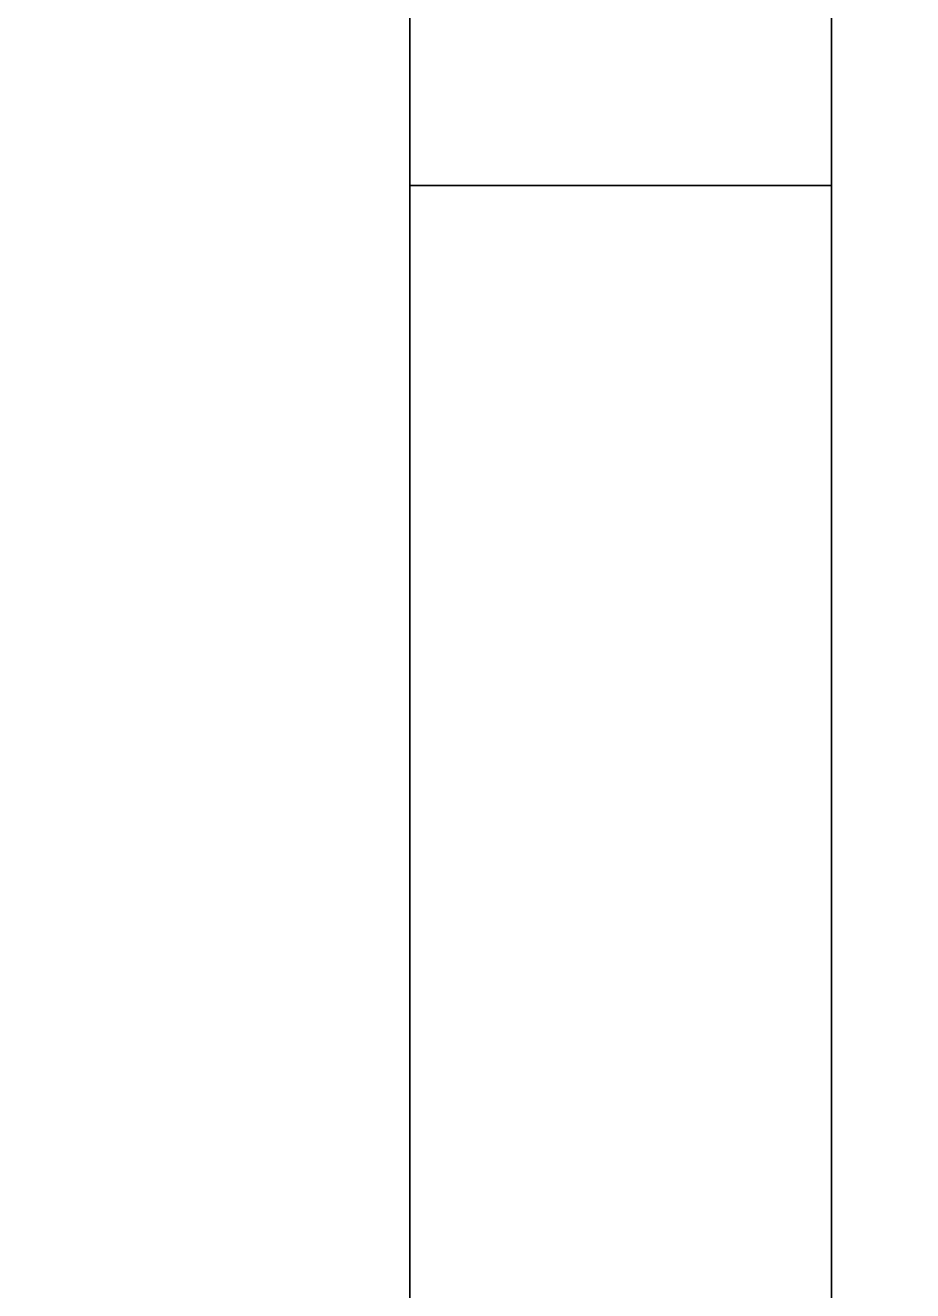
# Model space of a CAD drawing. Extents: x 0 to 2992, y -2739 to 0.
# Drawn here: x 560.6 to 598.5, y -569.2 to -515.2 of the extents above; entities that cross this region are included whole.
import ezdxf

# ---------------------------------------------------------------- set-up
doc = ezdxf.new("R2010")
doc.units = 0
for name, color, linetype in [('LAYER0', 7, 'CONTINUOUS'), ('LAYER103', 7, 'CONTINUOUS'), ('LAYER117', 7, 'CONTINUOUS'), ('LAYER252', 7, 'CONTINUOUS'), ('LAYER253', 7, 'CONTINUOUS'), ('LAYER90', 7, 'CONTINUOUS'), ('LAYER92', 7, 'CONTINUOUS'), ('LAYER97', 7, 'CONTINUOUS')]:
    doc.layers.add(name, color=color, linetype=linetype)

msp = doc.modelspace()

# ---------------------------------------------------------------- linework, layer by layer
at = {"layer": 'LAYER0', "invisible_edges": 1}
for points in [[(2992.49, 0), (0, -2716.32), (0, 0), (2992.49, 0)], [(2992.49, -2716.32, 5), (0, 0, 5), (0, -2716.32, 5), (2992.49, -2716.32, 5)], [(0, 0, 5), (2992.49, -2716.32, 5), (2992.49, 0, 5), (0, 0, 5)], [(0, -2716.32), (2992.49, 0), (2992.49, -2716.32), (0, -2716.32)]]:
    msp.add_3dface(points, dxfattribs=at)
at = {"layer": 'LAYER103', "invisible_edges": 1}
for points in [[(577, -144.6001, 871), (1364, -620.0001, 871), (1364, -144.6001, 871), (577, -144.6001, 871)], [(1364, -620.0001, 871), (577, -144.6001, 871), (577, -620.0001, 871), (1364, -620.0001, 871)], [(577, -144.6001, 871), (577, -620.0001, 853), (577, -620.0001, 871), (577, -144.6001, 871)], [(577, -620.0001, 853), (577, -144.6001, 871), (577, -144.6001, 853), (577, -620.0001, 853)], [(577, -620.0001, 853), (1364, -144.6001, 853), (1364, -620.0001, 853), (577, -620.0001, 853)], [(1364, -144.6001, 853), (577, -620.0001, 853), (577, -144.6001, 853), (1364, -144.6001, 853)]]:
    msp.add_3dface(points, dxfattribs=at)
at = {"layer": 'LAYER117', "invisible_edges": 1}
for points in [[(577, -144.6001, 1989), (1364, -620.0001, 1989), (1364, -144.6001, 1989), (577, -144.6001, 1989)], [(1364, -620.0001, 1989), (577, -144.6001, 1989), (577, -620.0001, 1989), (1364, -620.0001, 1989)], [(577, -144.6001, 1989), (577, -620.0001, 1971), (577, -620.0001, 1989), (577, -144.6001, 1989)], [(577, -620.0001, 1971), (577, -144.6001, 1989), (577, -144.6001, 1971), (577, -620.0001, 1971)], [(577, -620.0001, 1971), (1364, -144.6001, 1971), (1364, -620.0001, 1971), (577, -620.0001, 1971)], [(1364, -144.6001, 1971), (577, -620.0001, 1971), (577, -144.6001, 1971), (1364, -144.6001, 1971)]]:
    msp.add_3dface(points, dxfattribs=at)
at = {"layer": 'LAYER252', "invisible_edges": 1}
for points in [[(595, -202, 103), (595, -602, 853), (595, -202, 853), (595, -202, 103)], [(595, -602, 853), (595, -202, 103), (595, -602, 103), (595, -602, 853)], [(613, -202, 853), (595, -602, 853), (613, -602, 853), (613, -202, 853)], [(595, -602, 853), (613, -202, 853), (595, -202, 853), (595, -602, 853)], [(595, -202, 103), (613, -602, 103), (595, -602, 103), (595, -202, 103)], [(613, -602, 103), (595, -202, 103), (613, -202, 103), (613, -602, 103)]]:
    msp.add_3dface(points, dxfattribs=at)
at = {"layer": 'LAYER253', "invisible_edges": 1}
for points in [[(577, -522, 103), (577, -602, 853), (577, -522, 853), (577, -522, 103)], [(577, -602, 853), (577, -522, 103), (577, -602, 103), (577, -602, 853)], [(595, -522, 853), (577, -602, 853), (595, -602, 853), (595, -522, 853)], [(577, -602, 853), (595, -522, 853), (577, -522, 853), (577, -602, 853)], [(577, -522, 103), (595, -602, 103), (577, -602, 103), (577, -522, 103)], [(595, -602, 103), (577, -522, 103), (595, -522, 103), (595, -602, 103)], [(595, -522, 853), (577, -522, 103), (577, -522, 853), (595, -522, 853)], [(577, -522, 103), (595, -522, 853), (595, -522, 103), (577, -522, 103)], [(595, -602, 103), (595, -522, 853), (595, -602, 853), (595, -602, 103)], [(595, -522, 853), (595, -602, 103), (595, -522, 103), (595, -522, 853)]]:
    msp.add_3dface(points, dxfattribs=at)
at = {"layer": 'LAYER90', "invisible_edges": 1}
for points in [[(559, -120, 5), (577, -680, 5), (559, -680, 5), (559, -120, 5)], [(577, -680, 5), (559, -120, 5), (577, -120, 5), (577, -680, 5)], [(577, -120, 2545), (559, -680, 2545), (577, -680, 2545), (577, -120, 2545)], [(559, -680, 2545), (577, -120, 2545), (559, -120, 2545), (559, -680, 2545)], [(577, -120, 2545), (577, -680, 5), (577, -120, 5), (577, -120, 2545)], [(577, -680, 5), (577, -120, 2545), (577, -680, 2545), (577, -680, 5)]]:
    msp.add_3dface(points, dxfattribs=at)
at = {"layer": 'LAYER92', "invisible_edges": 1}
for points in [[(1364, -120, 85), (577, -680, 85), (577, -120, 85), (1364, -120, 85)], [(577, -680, 85), (1364, -120, 85), (1364, -680, 85), (577, -680, 85)], [(577, -120, 103), (577, -680, 85), (577, -680, 103), (577, -120, 103)], [(577, -680, 85), (577, -120, 103), (577, -120, 85), (577, -680, 85)], [(1364, -680, 103), (577, -120, 103), (577, -680, 103), (1364, -680, 103)], [(577, -120, 103), (1364, -680, 103), (1364, -120, 103), (577, -120, 103)]]:
    msp.add_3dface(points, dxfattribs=at)
at = {"layer": 'LAYER97', "invisible_edges": 1}
for points in [[(577, -120, 2544), (1364, -680, 2544), (1364, -120, 2544), (577, -120, 2544)], [(1364, -680, 2544), (577, -120, 2544), (577, -680, 2544), (1364, -680, 2544)], [(577, -120, 2544), (577, -680, 2526), (577, -680, 2544), (577, -120, 2544)], [(577, -680, 2526), (577, -120, 2544), (577, -120, 2526), (577, -680, 2526)], [(577, -680, 2526), (1364, -120, 2526), (1364, -680, 2526), (577, -680, 2526)], [(1364, -120, 2526), (577, -680, 2526), (577, -120, 2526), (1364, -120, 2526)]]:
    msp.add_3dface(points, dxfattribs=at)

doc.saveas('drawing.dxf')
